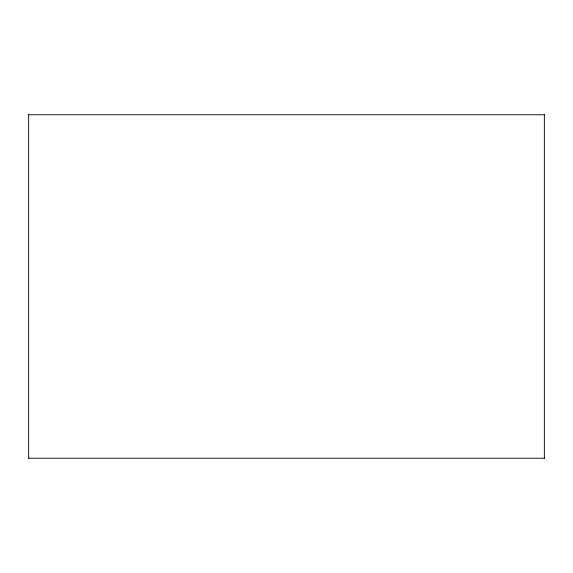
<?xml version="1.0" encoding="UTF-8"?>
<svg xmlns="http://www.w3.org/2000/svg" width="573" height="573" viewBox="0 0 573 573"><rect width="100%" height="100%" fill="white"/><g stroke="black" fill="none" stroke-linecap="round" stroke-linejoin="round"><path stroke-width="0.86" d="M28.65 114.772L544.35 114.772M28.65 458.228L544.35 458.228M544.35 114.6L544.35 458.4M28.65 114.6L28.65 458.4"/></g></svg>
